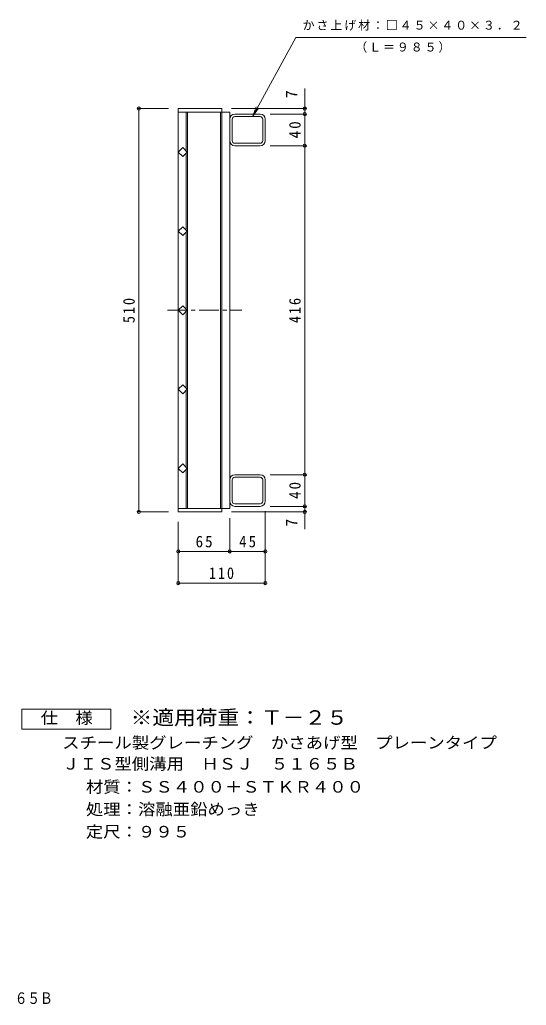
# Model space of a CAD drawing. Units: millimetres, scale not verified. Extents: x -826 to 823, y -684 to 599.
# Drawn here: x 182 to 823, y -684 to 562 of the extents above; entities that cross this region are included whole.
import ezdxf
from ezdxf.enums import TextEntityAlignment as Align

# ---------------------------------------------------------------- set-up
doc = ezdxf.new("R2010")
doc.units = ezdxf.units.MM
doc.header["$LTSCALE"] = 5
doc.header["$PDMODE"] = 32
doc.header["$PDSIZE"] = 4
doc.linetypes.add('CHAIN1', pattern=[8, 5, -1, 1, -1])
for name, color, linetype, lineweight in [('1-1_1-1ﾚｲﾔ', 2, 'Continuous', 9), ('1-2_1-2ﾚｲﾔ', 3, 'Continuous', 9), ('1-4_1-4ﾚｲﾔ', 7, 'Continuous', 9), ('1-5_1-5ﾚｲﾔ', 7, 'Continuous', 9), ('F-4_F-4ﾚｲﾔ', 2, 'Continuous', 9)]:
    doc.layers.add(name, color=color, linetype=linetype, lineweight=lineweight)
doc.layers.add('F-5_F-5ﾚｲﾔ', color=2, linetype='Continuous')
doc.styles.add('ＭＳ ゴシック', font='')
doc.styles.get('ＭＳ ゴシック').set_extended_font_data('MS Gothic')

msp = doc.modelspace()

# ---------------------------------------------------------------- linework, layer by layer
at = {"layer": '1-1_1-1ﾚｲﾔ'}
for p, q in [((486.032, 442.435), (453.832, 442.435)), ((486.032, 439.235), (453.832, 439.235)), ((450.632, 408.835), (450.632, 436.035)), ((489.233, 408.835), (489.233, 436.035)), ((492.432, 408.835), (492.432, 436.035)), ((453.832, 405.635), (486.032, 405.635)), ((486.032, 402.435), (453.832, 402.435)), ((450.632, -19.965), (450.632, -47.165)), ((486.032, -13.565), (453.832, -13.565)), ((453.832, -16.765), (486.032, -16.765)), ((489.233, -19.965), (489.233, -47.165)), ((492.432, -19.965), (492.432, -47.165)), ((486.032, -50.365), (453.832, -50.365)), ((486.032, -53.565), (453.832, -53.565))]:
    msp.add_line(p, q, dxfattribs=at)
for centre, radius, start, end in [((453.832, 436.035), 6.4, 90, 180), ((453.832, 436.035), 3.2, 90, 180), ((486.032, 436.035), 6.4, 0, 90), ((486.032, 436.035), 3.2, 0, 90), ((453.832, 408.835), 6.4, 180, 270), ((453.832, 408.835), 3.2, 180, 270), ((486.032, 408.835), 6.4, 270, 0), ((486.032, 408.835), 3.2, 270, 0), ((453.832, -19.965), 6.4, 90, 180), ((453.832, -19.965), 3.2, 90, 180), ((486.032, -19.965), 6.4, 0, 90), ((486.032, -19.965), 3.2, 0, 90), ((453.832, -47.165), 6.4, 180, 270), ((453.832, -47.165), 3.2, 180, 270), ((486.032, -47.165), 3.2, 270, 0), ((486.032, -47.165), 6.4, 270, 0)]:
    msp.add_arc(centre, radius, start, end, dxfattribs=at)
at = {"layer": '1-2_1-2ﾚｲﾔ'}
for p, q in [((382.432, 449.435), (437.433, 449.435)), ((382.432, 449.435), (382.432, -60.565)), ((437.433, 449.435), (437.433, -60.565)), ((382.432, 444.935), (447.433, 444.935)), ((392.433, 444.935), (392.433, 395.749)), ((393.932, 444.935), (393.932, -56.065)), ((435.933, 444.935), (435.933, -56.065)), ((447.433, 444.935), (447.433, -56.065)), ((392.433, 393.122), (392.433, 295.749)), ((392.433, 293.122), (392.433, 195.749)), ((392.433, 95.749), (392.433, 193.12)), ((392.433, -4.252), (392.433, 93.121)), ((392.433, -56.065), (392.433, -6.879)), ((382.432, -56.065), (447.433, -56.065)), ((382.432, -60.565), (437.433, -60.565))]:
    msp.add_line(p, q, dxfattribs=at)
at = {"layer": '1-2_1-2ﾚｲﾔ', "linetype": 'CHAIN1'}
msp.add_line((368.67, 194.435), (462.633, 194.435), dxfattribs=at)
at = {"layer": '1-2_1-2ﾚｲﾔ'}
for points in [[(393.746, 394.436), (388.09, 388.779), (382.432, 394.436), (388.09, 400.092)], [(393.746, 294.435), (388.09, 288.779), (382.432, 294.435), (388.09, 300.092)], [(393.746, -5.566), (388.09, 0.091), (382.432, -5.566), (388.09, -11.223)]]:
    msp.add_lwpolyline(points, close=True, dxfattribs=at)
for points in [[(382.432, 194.435), (388.09, 200.092), (393.746, 194.435)], [(382.432, 194.434), (388.09, 188.777), (393.746, 194.434)], [(382.432, 94.435), (388.09, 100.092), (393.746, 94.435)], [(382.432, 94.434), (388.09, 88.777), (393.746, 94.434)]]:
    msp.add_lwpolyline(points, dxfattribs=at)
at = {"layer": '1-4_1-4ﾚｲﾔ'}
for p, q in [((531.081, 539.435), (822.723, 539.435)), ((542.432, -82.47), (542.432, 474.62)), ((369.932, 449.435), (330.932, 449.435)), ((332.432, -60.565), (332.432, 449.435)), ((449.933, 449.435), (543.932, 449.435)), ((498.532, 442.435), (543.932, 442.435)), ((498.532, 402.435), (543.932, 402.435)), ((498.532, -13.565), (543.932, -13.565)), ((369.932, -60.565), (330.932, -60.565)), ((449.933, -60.565), (543.932, -60.565)), ((492.432, -59.665), (492.432, -152.065)), ((498.532, -53.565), (543.932, -53.565)), ((382.432, -73.065), (382.432, -152.065)), ((447.433, -68.565), (447.433, -112.065)), ((382.432, -110.565), (492.432, -110.565)), ((382.432, -150.565), (492.432, -150.565))]:
    msp.add_line(p, q, dxfattribs=at)
for p in [(332.432, 449.435), (542.432, 449.435), (542.432, 442.435), (542.432, 402.435), (542.432, -13.565), (332.432, -60.565), (542.432, -53.565), (542.432, -60.565), (382.432, -110.565), (447.433, -110.565), (492.432, -110.565), (382.432, -150.565), (492.432, -150.565)]:
    msp.add_point(p, dxfattribs=at)
at = {"layer": '1-5_1-5ﾚｲﾔ'}
msp.add_line((476.578, 439.945), (483.963, 450.03), dxfattribs=at)
msp.add_lwpolyline([(531.081, 539.435), (476.578, 439.945), (481.102, 451.598)], dxfattribs=at)
at = {"layer": 'F-4_F-4ﾚｲﾔ'}
msp.add_lwpolyline([(184.536, -335.188), (184.536, -310.188), (297.036, -310.188), (297.036, -335.188)], close=True, dxfattribs=at)

# ---------------------------------------------------------------- texts
at = {"layer": '1-4_1-4ﾚｲﾔ', "color": 2, "style": 'ＭＳ ゴシック'}
for p in [(537.432, 462.498), (537.432, -79.259)]:
    msp.add_text('7', height=14.66, rotation=90, dxfattribs=at).set_placement(p, align=Align.BOTTOM_LEFT)
at = {"layer": '1-4_1-4ﾚｲﾔ', "char_height": 11, "attachment_point": 7, "style": 'ＭＳ ゴシック'}
for s, insert in [('\\T1.17;かさ上げ材：□４５×４０×３．２', (539.768, 547.992)), ('\\T1.17;（Ｌ＝９８５）', (606.371, 520.102))]:
    msp.add_mtext(s, dxfattribs=dict(at, insert=insert))
at = {"layer": '1-4_1-4ﾚｲﾔ', "color": 2, "char_height": 14.66, "attachment_point": 7, "rotation": 90, "style": 'ＭＳ ゴシック'}
for s, insert in [('\\T1.27;\\W0.95;40', (537.432, 411.81)), ('\\T1.27;\\W0.9;510', (327.432, 178.185)), ('\\T1.27;\\W0.9;416', (537.432, 178.185)), ('\\T1.27;\\W0.95;40', (537.432, -44.19))]:
    msp.add_mtext(s, dxfattribs=dict(at, insert=insert))
at = {"layer": '1-4_1-4ﾚｲﾔ', "color": 2, "char_height": 14.66, "attachment_point": 7, "style": 'ＭＳ ゴシック'}
for s, insert in [('\\T1.27;\\W0.95;65', (404.308, -105.565)), ('\\T1.27;\\W0.95;45', (459.308, -105.565)), ('\\T1.27;\\W0.9;110', (421.182, -145.565))]:
    msp.add_mtext(s, dxfattribs=dict(at, insert=insert))
at = {"layer": 'F-4_F-4ﾚｲﾔ', "style": 'ＭＳ ゴシック', "width": 1.1}
for s, p in [('仕\u3000様', (208.286, -332.688)), ('スチール製グレーチング\u3000かさあげ型\u3000プレーンタイプ', (235.581, -364.148)), ('ＪＩＳ型側溝用\u3000ＨＳＪ\u3000５１６５Ｂ', (235.581, -390.806)), ('材質：ＳＳ４００＋ＳＴＫＲ４００', (265.437, -419.92)), ('処理：溶融亜鉛めっき', (265.437, -448.307)), ('定尺：９９５', (265.437, -476.654))]:
    msp.add_text(s, height=14.66, dxfattribs=at).set_placement(p, align=Align.BOTTOM_LEFT)
at = {"layer": 'F-5_F-5ﾚｲﾔ', "color": 3, "style": 'ＭＳ ゴシック', "width": 1.1}
msp.add_text('※適用荷重：Ｔ－２５', height=18.33, dxfattribs=at).set_placement((322.036, -335.188), align=Align.BOTTOM_LEFT)
at = {"layer": 'F-5_F-5ﾚｲﾔ', "style": 'ＭＳ ゴシック', "width": 0.8}
msp.add_text('スチール製グレーチング\u3000かさあげ型\u3000プレーンタイプ\u3000ＪＩＳ型側溝用\u3000ＨＳＪ\u3000５１６５Ｂ', height=14.66, dxfattribs=at).set_placement((-464.379, -687.109), align=Align.BOTTOM_LEFT)

doc.saveas('drawing.dxf')
